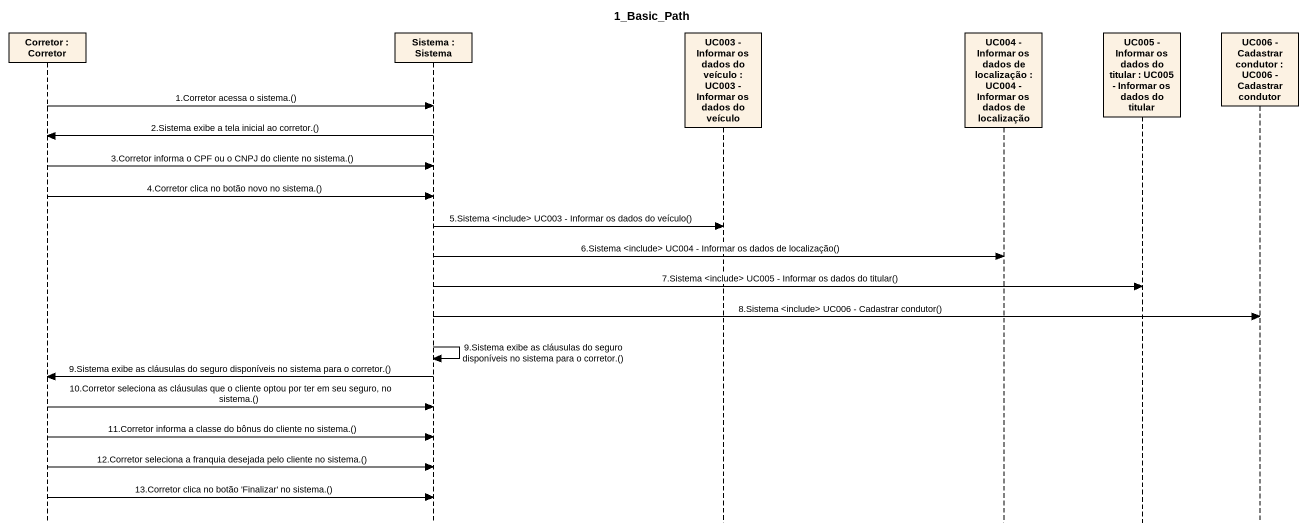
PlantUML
@startuml
title 1_Basic_Path
hide footbox
participant "Corretor : Corretor" as Corretor
participant "Sistema : Sistema" as Sistema
participant "UC003 - Informar os dados do veículo : UC003 - Informar os dados do veículo" as UC003_Informar_os_dados_do
participant "UC004 - Informar os dados de localização : UC004 - Informar os dados de localização" as UC004_Informar_os_dados_de
participant "UC005 - Informar os dados do titular : UC005 - Informar os dados do titular" as UC005_Informar_os_dados_do
participant "UC006 - Cadastrar condutor : UC006 - Cadastrar condutor" as UC006_Cadastrar_condutor

Corretor -> Sistema : 1.Corretor acessa o sistema.()
Sistema -> Corretor : 2.Sistema exibe a tela inicial ao corretor.()
Corretor -> Sistema : 3.Corretor informa o CPF ou o CNPJ do cliente no sistema.()
Corretor -> Sistema : 4.Corretor clica no botão novo no sistema.()
Sistema -> UC003_Informar_os_dados_do : 5.Sistema <include> UC003 - Informar os dados do veículo()
Sistema -> UC004_Informar_os_dados_de : 6.Sistema <include> UC004 - Informar os dados de localização()
Sistema -> UC005_Informar_os_dados_do : 7.Sistema <include> UC005 - Informar os dados do titular()
Sistema -> UC006_Cadastrar_condutor : 8.Sistema <include> UC006 - Cadastrar condutor()
Sistema -> Sistema : 9.Sistema exibe as cláusulas do seguro disponíveis no sistema para o corretor.()
Sistema -> Corretor : 9.Sistema exibe as cláusulas do seguro disponíveis no sistema para o corretor.()
Corretor -> Sistema : 10.Corretor seleciona as cláusulas que o cliente optou por ter em seu seguro, no sistema.()
Corretor -> Sistema : 11.Corretor informa a classe do bônus do cliente no sistema.()
Corretor -> Sistema : 12.Corretor seleciona a franquia desejada pelo cliente no sistema.()
Corretor -> Sistema : 13.Corretor clica no botão 'Finalizar' no sistema.()
@enduml
